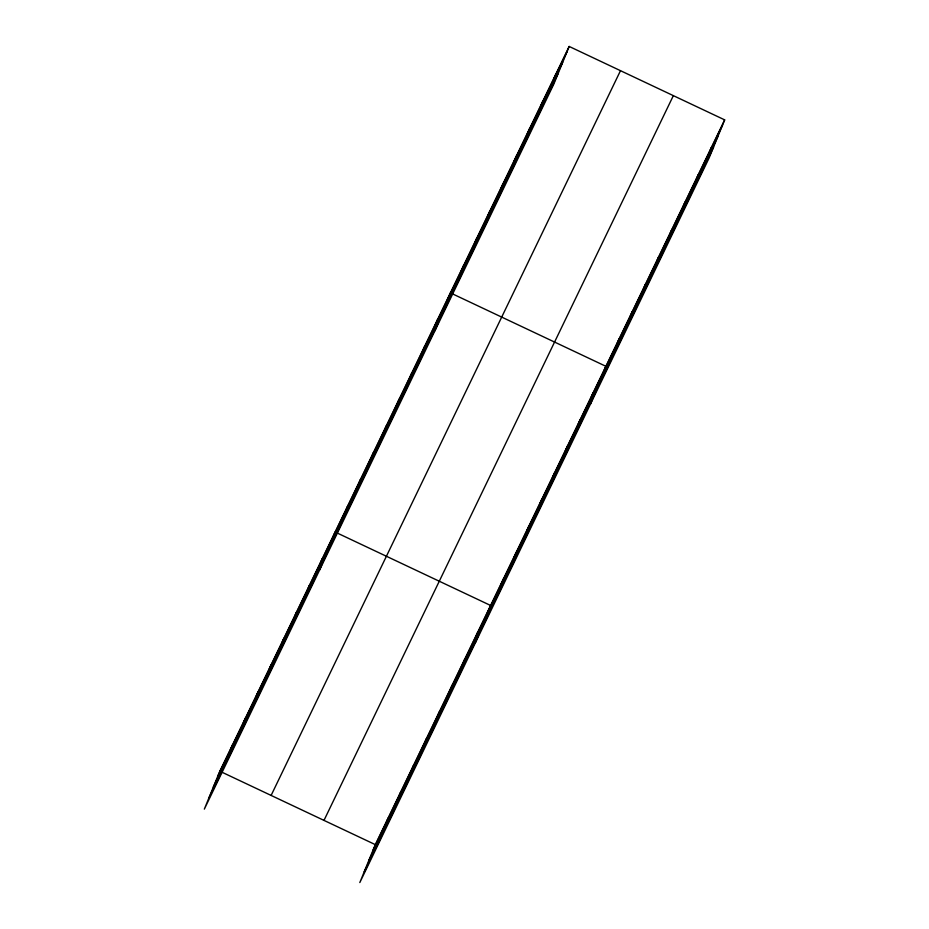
<?xml version="1.0" encoding="UTF-8"?>
<svg xmlns="http://www.w3.org/2000/svg" width="929" height="929" viewBox="0 0 929 929"><rect width="100%" height="100%" fill="white"/><g stroke="black" fill="none" stroke-linecap="round" stroke-linejoin="round"><path stroke-width="1.39" d="M569.175 46.45L219.813 771.198L204.334 809.124L553.696 84.376L569.175 46.45L724.666 119.876L709.187 157.802L359.825 882.55L375.304 844.624L724.666 119.876M230.497 749.831L232.622 744.628M243.305 723.261L245.43 718.047M256.114 696.692L258.239 691.478M268.922 670.111L271.047 664.897M281.731 643.542L283.856 638.328M294.539 616.961L296.665 611.758M307.348 590.391L309.485 585.177M320.157 563.822L322.293 558.608M319.622 569.953L335.102 532.027L490.593 605.464L475.114 643.379M345.785 510.671L347.911 505.457M358.594 484.09L360.719 478.888M371.403 457.521L373.528 452.307M384.211 430.951L386.336 425.737M397.02 404.37L399.145 399.156M409.828 377.801L411.965 372.587M422.649 351.22L424.774 346.018M435.457 324.651L437.582 319.437M434.911 330.782L450.391 292.867M461.458 270.699L463.594 265.485M474.661 243.317L476.786 238.103M487.853 215.934L489.989 210.72M501.056 188.564L503.181 183.35M514.26 161.181L516.385 155.967M527.451 133.799L529.576 128.585M540.655 106.417L542.78 101.203M553.847 79.046L555.972 73.832M385.988 823.268L388.113 818.054M398.796 796.699L400.922 791.485M411.605 770.118L413.73 764.904M424.414 743.548L426.539 738.334M437.222 716.967L439.347 711.753M450.031 690.398L452.156 685.184M462.839 663.829L464.976 658.615M475.648 637.248L477.785 632.034M501.277 584.097L503.402 578.883M514.085 557.528L516.21 552.314M526.894 530.958L529.019 525.744M539.703 504.377L541.828 499.163M552.511 477.808L554.636 472.594M565.32 451.227L567.456 446.013M578.14 424.658L580.265 419.443M590.949 398.088L593.074 392.874M590.403 404.22L605.882 366.293L451.668 293.471M616.949 344.125L619.086 338.911M630.152 316.754L632.277 311.54M643.344 289.372L645.481 284.158M656.548 261.99L658.673 256.776M669.751 234.607L671.876 229.393M682.943 207.237L685.068 202.023M696.146 179.854L698.271 174.64M709.338 152.472L711.463 147.258M217.676 776.412L567.05 51.664M213.275 787.2L562.649 62.452M208.735 798.325L558.108 73.577M271.117 795.433L620.491 70.685M323.989 820.4L673.351 95.652M373.168 849.838L722.541 125.09M368.767 860.637L718.14 135.889M364.226 871.762L713.6 147.014M219.813 771.198L375.304 844.624"/></g></svg>
